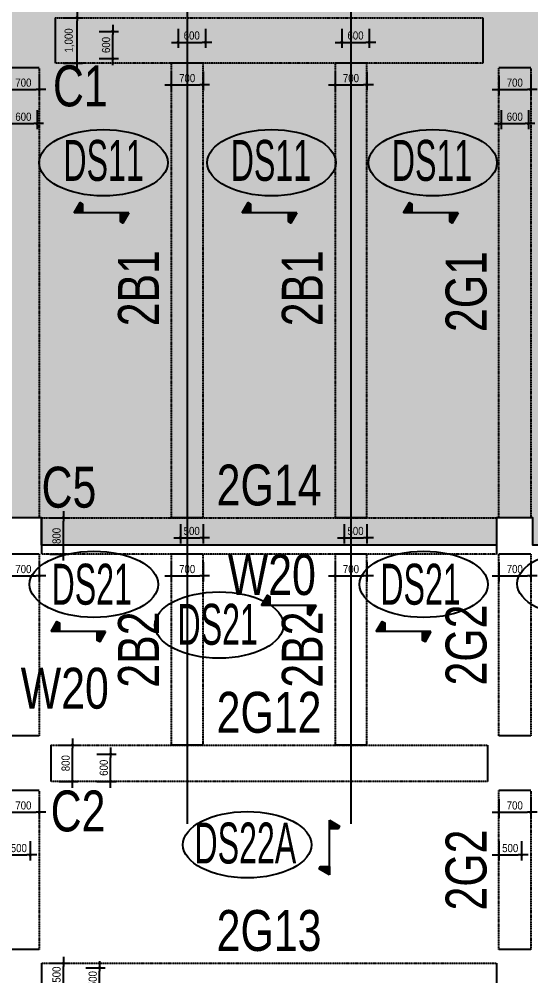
# Model space of a CAD drawing. Header units: millimetres. Extents: x -91198 to 200029, y -144 to 153500.
# Drawn here: x 145461 to 156707, y 107427 to 128474 of the extents above; entities that cross this region are included whole.
import ezdxf
from ezdxf.enums import TextEntityAlignment as Align

# ---------------------------------------------------------------- set-up
doc = ezdxf.new("R2010")
doc.units = ezdxf.units.MM
doc.linetypes.add('HID', pattern=[2.3, 1.5, -0.8])
doc.layers.get('Defpoints').update_dxf_attribs({"color": 159})
for name, color, linetype in [('^DECK', 130, 'Continuous'), ('A-CEN', 1, 'Continuous'), ('A-HAT', 251, 'Continuous'), ('BEAM-TEXT', 4, 'Continuous'), ('COLUMN-TEXT', 2, 'Continuous'), ('DECK-PL', 4, 'Continuous'), ('DECK-SLAB', 4, 'Continuous'), ('GIRDER-TEXT', 7, 'Continuous'), ('WALL-TEXT', 6, 'Continuous'), ('보(beam)', 4, 'HID'), ('보(girder)', 7, 'HID'), ('슬래브라인', 7, 'Continuous')]:
    doc.layers.add(name, color=color, linetype=linetype)
doc.styles.add('Gdim', font='', dxfattribs={"width": 0.9})
doc.styles.add('Gtx', font='')
doc.styles.get('Gdim').set_extended_font_data('Dotum')
doc.styles.get('Gtx').set_extended_font_data('Dotum')
doc.dimstyles.new('Gdim200', dxfattribs={"dimscale": 200, "dimtxt": 3, "dimasz": 1.2, "dimexe": 2, "dimexo": 3, "dimgap": 1, "dimtad": 1, "dimdsep": 46, "dimlunit": 6, "dimtxsty": 'Gdim', "dimblk1": '_CIDOT', "dimblk2": '_CIDOT', "dimsah": 1, "dimcen": 2.5, "dimdle": 2, "dimclrd": 1, "dimclre": 1, "dimclrt": 3, "dimazin": 2, "dimtfac": 1, "dimtix": 1, "dimtmove": 2, "dimatfit": 3, "dimldrblk": '_CIDOT', "dimfxl": 2, "dimtolj": 1, "dimtzin": 0, "dimarcsym": 0})

# ---------------------------------------------------------------- blocks, each defined once
blk = doc.blocks.new('_CIDOT')
at = {"color": 0, "linetype": 'ByBlock'}
blk.add_line((2, 0), (-1, 0), dxfattribs=at)
at = {"color": 0, "linetype": 'ByBlock', "const_width": 0.5}
blk.add_lwpolyline([(-0.25, 0, 1), (0.25, 0, 1)], format="xyb", close=True, dxfattribs=at)
blk = doc.blocks.new('*D1480')
at = {"layer": 'Defpoints', "color": 155, "lineweight": -2, "transparency": 16777216}
for p, q in [((-1675, 900), (-1255, 900)), ((-1375, -28), (-1375, 828)), ((-888, 600), (-468, 600)), ((-588, 72), (-588, 528)), ((-888, 0), (-468, 0)), ((-1675, -100), (-1255, -100))]:
    blk.add_line(p, q, dxfattribs=at)
at = {"layer": 'Defpoints', "color": 0, "transparency": 16777216}
for p in [(-1855, 900), (-1375, 900), (-1068, 600), (-588, 600), (-1068, 0), (-1855, -100)]:
    blk.add_point(p, dxfattribs=at)
at = {"layer": 'Defpoints', "color": 155, "lineweight": -2, "transparency": 16777216, "xscale": 71.99999999999994, "yscale": 71.99999999999994, "zscale": 71.99999999999994}
for p, rotation in [((-1375, 900), 90), ((-588, 600), 90), ((-588, 0), 270), ((-1375, -100), 270)]:
    blk.add_blockref('_CIDOT', p, dxfattribs=dict(at, rotation=rotation))
at = {"layer": 'Defpoints', "color": 3, "transparency": 16777216, "char_height": 180, "attachment_point": 5, "rotation": 90, "style": 'Gdim'}
for s, insert in [('\\A1;{\\C155;1,000}', (-1543, 400)), ('\\A1;{\\C155;600}', (-738, 300))]:
    blk.add_mtext(s, dxfattribs=dict(at, insert=insert))
blk = doc.blocks.new('*D1482')
at = {"layer": 'Defpoints', "color": 155, "lineweight": -2, "transparency": 16777216}
for p, q in [((-1725, 800), (-1305, 800)), ((-1425, 72), (-1425, 728)), ((-888, 600), (-468, 600)), ((-588, 72), (-588, 528)), ((-1725, 0), (-1305, 0)), ((-888, 0), (-468, 0))]:
    blk.add_line(p, q, dxfattribs=at)
at = {"layer": 'Defpoints', "color": 0, "transparency": 16777216}
for p in [(-1905, 800), (-1425, 800), (-1068, 600), (-588, 600), (-1905, 0), (-1068, 0)]:
    blk.add_point(p, dxfattribs=at)
at = {"layer": 'Defpoints', "color": 155, "lineweight": -2, "transparency": 16777216, "xscale": 71.99999999999994, "yscale": 71.99999999999994, "zscale": 71.99999999999994}
for p, rotation in [((-1425, 800), 90), ((-588, 600), 90), ((-1425, 0), 270), ((-588, 0), 270)]:
    blk.add_blockref('_CIDOT', p, dxfattribs=dict(at, rotation=rotation))
at = {"layer": 'Defpoints', "color": 3, "transparency": 16777216, "char_height": 180, "attachment_point": 5, "rotation": 90, "style": 'Gdim'}
for s, insert in [('\\A1;{\\C155;800}', (-1576, 400)), ('\\A1;{\\C155;600}', (-738, 300))]:
    blk.add_mtext(s, dxfattribs=dict(at, insert=insert))
blk = doc.blocks.new('*D1476')
at = {"layer": 'Defpoints', "color": 155, "lineweight": -2, "transparency": 16777216}
for p, q in [((-1725, 650), (-1305, 650)), ((-1425, 222), (-1425, 578)), ((-930, 550), (-510, 550)), ((-630, 122), (-630, 478)), ((-1725, 150), (-1305, 150)), ((-930, 50), (-510, 50))]:
    blk.add_line(p, q, dxfattribs=at)
at = {"layer": 'Defpoints', "color": 0, "transparency": 16777216}
for p in [(-1905, 650), (-1425, 650), (-1110, 550), (-630, 550), (-1905, 150), (-1110, 50)]:
    blk.add_point(p, dxfattribs=at)
at = {"layer": 'Defpoints', "color": 155, "lineweight": -2, "transparency": 16777216, "xscale": 71.99999999999994, "yscale": 71.99999999999994, "zscale": 71.99999999999994}
for p, rotation in [((-1425, 650), 90), ((-630, 550), 90), ((-1425, 150), 270), ((-630, 50), 270)]:
    blk.add_blockref('_CIDOT', p, dxfattribs=dict(at, rotation=rotation))
at = {"layer": 'Defpoints', "color": 3, "transparency": 16777216, "char_height": 180, "attachment_point": 5, "rotation": 90, "style": 'Gdim'}
for insert in [(-1576, 400), (-781, 300)]:
    blk.add_mtext('\\A1;{\\C155;500}', dxfattribs=dict(at, insert=insert))
blk = doc.blocks.new('*D1474')
at = {"layer": 'Defpoints', "color": 155, "lineweight": -2, "transparency": 16777216}
for p, q in [((-1825, 750), (-1405, 750)), ((-1525, 122), (-1525, 678)), ((-888, 550), (-468, 550)), ((-588, 122), (-588, 478)), ((-1825, 50), (-1405, 50)), ((-888, 50), (-468, 50))]:
    blk.add_line(p, q, dxfattribs=at)
at = {"layer": 'Defpoints', "color": 0, "transparency": 16777216}
for p in [(-2005, 750), (-1525, 750), (-1068, 550), (-588, 550), (-2005, 50), (-1068, 50)]:
    blk.add_point(p, dxfattribs=at)
at = {"layer": 'Defpoints', "color": 155, "lineweight": -2, "transparency": 16777216, "xscale": 71.99999999999994, "yscale": 71.99999999999994, "zscale": 71.99999999999994}
for p, rotation in [((-1525, 750), 90), ((-588, 550), 90), ((-1525, 50), 270), ((-588, 50), 270)]:
    blk.add_blockref('_CIDOT', p, dxfattribs=dict(at, rotation=rotation))
at = {"layer": 'Defpoints', "color": 3, "transparency": 16777216, "char_height": 180, "attachment_point": 5, "rotation": 90, "style": 'Gdim'}
for s, insert in [('\\A1;{\\C155;700}', (-1676, 400)), ('\\A1;{\\C155;500}', (-738, 300))]:
    blk.add_mtext(s, dxfattribs=dict(at, insert=insert))
blk = doc.blocks.new('*D1502')
at = {"layer": 'Defpoints', "color": 155, "lineweight": -2, "transparency": 16777216}
for p, q in [((-1675, 750), (-1255, 750)), ((-1375, 122), (-1375, 678)), ((-925, 700), (-505, 700)), ((-625, 172), (-625, 628)), ((-1675, 50), (-1255, 50)), ((-925, 100), (-505, 100))]:
    blk.add_line(p, q, dxfattribs=at)
at = {"layer": 'Defpoints', "color": 0, "transparency": 16777216}
for p in [(-1855, 750), (-1375, 750), (-1105, 700), (-625, 700), (-1855, 50), (-1105, 100)]:
    blk.add_point(p, dxfattribs=at)
at = {"layer": 'Defpoints', "color": 155, "lineweight": -2, "transparency": 16777216, "xscale": 71.99999999999994, "yscale": 71.99999999999994, "zscale": 71.99999999999994}
for p, rotation in [((-1375, 750), 90), ((-625, 700), 90), ((-1375, 50), 270), ((-625, 100), 270)]:
    blk.add_blockref('_CIDOT', p, dxfattribs=dict(at, rotation=rotation))
at = {"layer": 'Defpoints', "color": 3, "transparency": 16777216, "char_height": 180, "attachment_point": 5, "rotation": 90, "style": 'Gdim'}
for s, insert in [('\\A1;{\\C155;700}', (-1526, 400)), ('\\A1;{\\C155;600}', (-776, 400))]:
    blk.add_mtext(s, dxfattribs=dict(at, insert=insert))
blk = doc.blocks.new('*D1501')
at = {"layer": 'Defpoints', "color": 155, "lineweight": -2, "transparency": 16777216}
for p, q in [((-1725, 750), (-1305, 750)), ((-1425, 122), (-1425, 678)), ((-1725, 50), (-1305, 50))]:
    blk.add_line(p, q, dxfattribs=at)
at = {"layer": 'Defpoints', "color": 0, "transparency": 16777216}
for p in [(-1905, 750), (-1425, 750), (-1905, 50)]:
    blk.add_point(p, dxfattribs=at)
at = {"layer": 'Defpoints', "color": 155, "lineweight": -2, "transparency": 16777216, "xscale": 71.99999999999994, "yscale": 71.99999999999994, "zscale": 71.99999999999994}
for p, rotation in [((-1425, 750), 90), ((-1425, 50), 270)]:
    blk.add_blockref('_CIDOT', p, dxfattribs=dict(at, rotation=rotation))
at = {"layer": 'Defpoints', "color": 3, "transparency": 16777216, "insert": (-1576, 400), "char_height": 180, "attachment_point": 5, "rotation": 90, "style": 'Gdim'}
blk.add_mtext('\\A1;{\\C155;700}', dxfattribs=at)
blk = doc.blocks.new('*D1503')
at = {"layer": 'Defpoints', "color": 155, "lineweight": -2, "transparency": 16777216}
for p, q in [((-1725, 800), (-1305, 800)), ((-1425, 72), (-1425, 728)), ((-1725, 0), (-1305, 0))]:
    blk.add_line(p, q, dxfattribs=at)
at = {"layer": 'Defpoints', "color": 0, "transparency": 16777216}
for p in [(-1905, 800), (-1425, 800), (-1905, 0)]:
    blk.add_point(p, dxfattribs=at)
at = {"layer": 'Defpoints', "color": 155, "lineweight": -2, "transparency": 16777216, "xscale": 71.99999999999994, "yscale": 71.99999999999994, "zscale": 71.99999999999994}
for p, rotation in [((-1425, 800), 90), ((-1425, 0), 270)]:
    blk.add_blockref('_CIDOT', p, dxfattribs=dict(at, rotation=rotation))
at = {"layer": 'Defpoints', "color": 3, "transparency": 16777216, "insert": (-1576, 400), "char_height": 180, "attachment_point": 5, "rotation": 90, "style": 'Gdim'}
blk.add_mtext('\\A1;{\\C155;800}', dxfattribs=at)
blk = doc.blocks.new('*D1506')
at = {"layer": 'Defpoints', "color": 155, "lineweight": -2, "transparency": 16777216}
for p, q in [((-1725, 700), (-1305, 700)), ((-788, 650), (-368, 650)), ((-1425, 172), (-1425, 628)), ((-488, 22), (-488, 578)), ((-1725, 100), (-1305, 100)), ((-788, -50), (-368, -50))]:
    blk.add_line(p, q, dxfattribs=at)
at = {"layer": 'Defpoints', "color": 0, "transparency": 16777216}
for p in [(-1905, 700), (-1425, 700), (-968, 650), (-488, 650), (-1905, 100), (-968, -50)]:
    blk.add_point(p, dxfattribs=at)
at = {"layer": 'Defpoints', "color": 155, "lineweight": -2, "transparency": 16777216, "xscale": 71.99999999999994, "yscale": 71.99999999999994, "zscale": 71.99999999999994}
for p, rotation in [((-1425, 700), 90), ((-488, 650), 90), ((-1425, 100), 270), ((-488, -50), 270)]:
    blk.add_blockref('_CIDOT', p, dxfattribs=dict(at, rotation=rotation))
at = {"layer": 'Defpoints', "color": 3, "transparency": 16777216, "char_height": 180, "attachment_point": 5, "rotation": 90, "style": 'Gdim'}
for s, insert in [('\\A1;{\\C155;600}', (-1576, 400)), ('\\A1;{\\C155;700}', (-638, 300))]:
    blk.add_mtext(s, dxfattribs=dict(at, insert=insert))
blk = doc.blocks.new('*D1492')
at = {"layer": 'Defpoints', "color": 155, "lineweight": -2, "transparency": 16777216}
for p, q in [((-1725, 650), (-1305, 650)), ((-888, 650), (-468, 650)), ((-1425, 222), (-1425, 578)), ((-588, 22), (-588, 578)), ((-1725, 150), (-1305, 150)), ((-888, -50), (-468, -50))]:
    blk.add_line(p, q, dxfattribs=at)
at = {"layer": 'Defpoints', "color": 0, "transparency": 16777216}
for p in [(-1905, 650), (-1425, 650), (-1068, 650), (-588, 650), (-1905, 150), (-1068, -50)]:
    blk.add_point(p, dxfattribs=at)
at = {"layer": 'Defpoints', "color": 155, "lineweight": -2, "transparency": 16777216, "xscale": 71.99999999999994, "yscale": 71.99999999999994, "zscale": 71.99999999999994}
for p, rotation in [((-1425, 650), 90), ((-588, 650), 90), ((-1425, 150), 270), ((-588, -50), 270)]:
    blk.add_blockref('_CIDOT', p, dxfattribs=dict(at, rotation=rotation))
at = {"layer": 'Defpoints', "color": 3, "transparency": 16777216, "char_height": 180, "attachment_point": 5, "rotation": 90, "style": 'Gdim'}
for s, insert in [('\\A1;{\\C155;500}', (-1576, 400)), ('\\A1;{\\C155;700}', (-738, 300))]:
    blk.add_mtext(s, dxfattribs=dict(at, insert=insert))
blk = doc.blocks.new('A$C58C40D4B')
at = {"layer": 'DECK-PL'}
for points in [[(600, 2), (471, 228), (415, 196), (415, 2)], [(-600, 2), (-471, -223), (-415, -192), (-415, 2)]]:
    blk.add_hatch(color=256, dxfattribs=at).paths.add_polyline_path(points)
blk.add_line((-600, 2), (600, 2), dxfattribs=at)
for points in [[(600, 2), (471, 228), (415, 196), (415, 2), (415, 2), (471, 2), (600, 2)], [(-600, 2), (-471, -223), (-415, -192), (-415, 2), (-415, 2), (-471, 2), (-600, 2)]]:
    blk.add_lwpolyline(points, dxfattribs=at)
blk = doc.blocks.new('*U1170')
at = {"layer": 'Defpoints'}
for p, q in [((-1855.451, 900), (-1855.451, -100)), ((7544.549, 900), (7544.549, -100))]:
    blk.add_line(p, q, dxfattribs=at)
at = {"layer": '보(girder)'}
for p, q in [((-1855.451, 900), (7544.549, 900)), ((7544.549, -100), (-1855.451, -100))]:
    blk.add_line(p, q, dxfattribs=at)
at = {"layer": 'Defpoints'}
dim = blk.add_linear_dim(base=(-1375.451, 900), p1=(-1855.451, -100), p2=(-1855.451, 900), angle=90, text='{\\C155;<>}', dimstyle='Gdim200', override={"dimscale": 60, "dimzin": 8, "dimclrd": 155, "dimclre": 155}, dxfattribs=at)
dim.commit()
dim.dimension.update_dxf_attribs({"geometry": '*D1480', "text_midpoint": (-1542.914, 400)})
blk = doc.blocks.new('*U1174')
at = {"layer": 'Defpoints'}
for p, q in [((-1905.451, 800), (-1905.451, 0)), ((7694.549, 800), (7694.549, 0))]:
    blk.add_line(p, q, dxfattribs=at)
at = {"layer": '보(girder)'}
for p, q in [((-1905.451, 800), (7694.549, 800)), ((7694.549, 0), (-1905.451, 0))]:
    blk.add_line(p, q, dxfattribs=at)
at = {"layer": 'Defpoints'}
dim = blk.add_linear_dim(base=(-1425.451, 800), p1=(-1905.451, 0), p2=(-1905.451, 800), angle=90, text='{\\C155;<>}', dimstyle='Gdim200', override={"dimscale": 60, "dimzin": 8, "dimclrd": 155, "dimclre": 155}, dxfattribs=at)
dim.commit()
dim.dimension.update_dxf_attribs({"geometry": '*D1482', "text_midpoint": (-1575.573, 400)})
blk = doc.blocks.new('*U1162')
at = {"layer": 'Defpoints'}
for p, q in [((-1905.451, 650), (-1905.451, 150)), ((8094.549, 650), (8094.549, 150))]:
    blk.add_line(p, q, dxfattribs=at)
at = {"layer": '보(girder)'}
for p, q in [((-1905.451, 650), (8094.549, 650)), ((8094.549, 150), (-1905.451, 150))]:
    blk.add_line(p, q, dxfattribs=at)
at = {"layer": 'Defpoints'}
dim = blk.add_linear_dim(base=(-1425.451, 650), p1=(-1905.451, 150), p2=(-1905.451, 650), angle=90, text='{\\C155;<>}', dimstyle='Gdim200', override={"dimscale": 60, "dimzin": 8, "dimclrd": 155, "dimclre": 155}, dxfattribs=at)
dim.commit()
dim.dimension.update_dxf_attribs({"geometry": '*D1476', "text_midpoint": (-1575.573, 400)})
blk = doc.blocks.new('*U1158')
at = {"layer": 'Defpoints'}
for p, q in [((-2005.451, 750), (-2005.451, 50)), ((1494.549, 750), (1494.549, 50))]:
    blk.add_line(p, q, dxfattribs=at)
at = {"layer": '보(girder)'}
for p, q in [((-2005.451, 750), (1494.549, 750)), ((1494.549, 50), (-2005.451, 50))]:
    blk.add_line(p, q, dxfattribs=at)
at = {"layer": 'Defpoints'}
dim = blk.add_linear_dim(base=(-1525.451, 750), p1=(-2005.451, 50), p2=(-2005.451, 750), angle=90, text='{\\C155;<>}', dimstyle='Gdim200', override={"dimscale": 60, "dimzin": 8, "dimclrd": 155, "dimclre": 155}, dxfattribs=at)
dim.commit()
dim.dimension.update_dxf_attribs({"geometry": '*D1474', "text_midpoint": (-1675.573, 400)})
blk = doc.blocks.new('*U1214')
at = {"layer": 'Defpoints'}
for p, q in [((-1855.451, 750), (-1855.451, 50)), ((8044.549, 750), (8044.549, 50))]:
    blk.add_line(p, q, dxfattribs=at)
at = {"layer": '보(girder)'}
for p, q in [((-1855.451, 750), (8044.549, 750)), ((8044.549, 50), (-1855.451, 50))]:
    blk.add_line(p, q, dxfattribs=at)
at = {"layer": 'Defpoints'}
dim = blk.add_linear_dim(base=(-1375.451, 750), p1=(-1855.451, 50), p2=(-1855.451, 750), angle=90, text='{\\C155;<>}', dimstyle='Gdim200', override={"dimscale": 60, "dimzin": 8, "dimclrd": 155, "dimclre": 155}, dxfattribs=at)
dim.commit()
dim.dimension.update_dxf_attribs({"geometry": '*D1502', "text_midpoint": (-1525.573, 400)})
blk = doc.blocks.new('*U1212')
at = {"layer": 'Defpoints'}
for p, q in [((-1905.451, 750), (-1905.451, 50)), ((2094.549, 750), (2094.549, 50))]:
    blk.add_line(p, q, dxfattribs=at)
at = {"layer": '보(girder)'}
for p, q in [((-1905.451, 750), (2094.549, 750)), ((2094.549, 50), (-1905.451, 50))]:
    blk.add_line(p, q, dxfattribs=at)
at = {"layer": 'Defpoints'}
dim = blk.add_linear_dim(base=(-1425.451, 750), p1=(-1905.451, 50), p2=(-1905.451, 750), angle=90, text='{\\C155;<>}', dimstyle='Gdim200', override={"dimscale": 60, "dimzin": 8, "dimclrd": 155, "dimclre": 155}, dxfattribs=at)
dim.commit()
dim.dimension.update_dxf_attribs({"geometry": '*D1501', "text_midpoint": (-1575.573, 400)})
blk = doc.blocks.new('*U1216')
at = {"layer": 'Defpoints'}
for p, q in [((-1905.451, 800), (-1905.451, 0)), ((8094.549, 800), (8094.549, 0))]:
    blk.add_line(p, q, dxfattribs=at)
at = {"layer": '보(girder)'}
for p, q in [((-1905.451, 800), (8094.549, 800)), ((8094.549, 0), (-1905.451, 0))]:
    blk.add_line(p, q, dxfattribs=at)
at = {"layer": 'Defpoints'}
dim = blk.add_linear_dim(base=(-1425.451, 800), p1=(-1905.451, 0), p2=(-1905.451, 800), angle=90, text='{\\C155;<>}', dimstyle='Gdim200', override={"dimscale": 60, "dimzin": 8, "dimclrd": 155, "dimclre": 155}, dxfattribs=at)
dim.commit()
dim.dimension.update_dxf_attribs({"geometry": '*D1503', "text_midpoint": (-1575.573, 400)})
blk = doc.blocks.new('*U1222')
at = {"layer": 'Defpoints'}
for p, q in [((-967.879, 650), (-967.879, -50)), ((9032.121, 650), (9032.121, -50))]:
    blk.add_line(p, q, dxfattribs=at)
at = {"layer": '보(beam)'}
for p, q in [((9032.121, 650), (-967.879, 650)), ((-967.879, -50), (9032.121, -50))]:
    blk.add_line(p, q, dxfattribs=at)
at = {"layer": 'Defpoints'}
dim = blk.add_linear_dim(base=(-487.879, 650), p1=(-967.879, -50), p2=(-967.879, 650), angle=90, text='{\\C155;<>}', dimstyle='Gdim200', override={"dimscale": 60, "dimzin": 8, "dimclrd": 155, "dimclre": 155}, dxfattribs=at)
dim.commit()
dim.dimension.update_dxf_attribs({"geometry": '*D1506', "text_midpoint": (-638.001, 300)})
blk = doc.blocks.new('*U1194')
at = {"layer": 'Defpoints'}
for p, q in [((-1067.879, 650), (-1067.879, -50)), ((3132.121, 650), (3132.121, -50))]:
    blk.add_line(p, q, dxfattribs=at)
at = {"layer": '보(beam)'}
for p, q in [((3132.121, 650), (-1067.879, 650)), ((-1067.879, -50), (3132.121, -50))]:
    blk.add_line(p, q, dxfattribs=at)
at = {"layer": 'Defpoints'}
dim = blk.add_linear_dim(base=(-587.879, 650), p1=(-1067.879, -50), p2=(-1067.879, 650), angle=90, text='{\\C155;<>}', dimstyle='Gdim200', override={"dimscale": 60, "dimzin": 8, "dimclrd": 155, "dimclre": 155}, dxfattribs=at)
dim.commit()
dim.dimension.update_dxf_attribs({"geometry": '*D1492', "text_midpoint": (-738.001, 300)})

msp = doc.modelspace()

# ---------------------------------------------------------------- hatches: boundary and pattern name
at = {"layer": 'A-HAT'}
h = msp.add_hatch(dxfattribs=at)
h.set_pattern_fill('ANSI33', color=256, scale=120)
h.paths.add_polyline_path([(112553.571, 144505.018), (106403.571, 144505.018), (106403.571, 144105.018), (102953.571, 144105.018), (102953.571, 143505.018), (102003.571, 143505.018), (102003.571, 142055.018), (104203.571, 142055.018), (104203.571, 131355.018), (102003.571, 131355.018), (102003.571, 128705.018), (102953.571, 128705.018), (102953.571, 127505.018), (102003.571, 127505.018), (102003.571, 124255.018), (104203.571, 124255.018), (104203.571, 116905.018), (112753.571, 116905.018), (112753.571, 117505.018), (113553.571, 117505.018), (113553.571, 116905.02), (123553.571, 116905.02), (123553.571, 117505.018), (124353.571, 117505.018), (124353.571, 116905.02), (134353.571, 116905.02), (134353.571, 117505.018), (135153.571, 117505.018), (135153.571, 116905.02), (145153.571, 116905.02), (145153.571, 117505.018), (145953.571, 117505.018), (145953.571, 116905.02), (155953.571, 116905.02), (155953.571, 117505.018), (156753.571, 117505.018), (156753.571, 116905.018), (165303.571, 116905.018), (165303.571, 124255.018), (167503.571, 124255.018), (167503.571, 127505.018), (166553.571, 127505.018), (166553.571, 128705.018), (167503.571, 128705.018), (167503.571, 134905.018), (165303.571, 134905.018), (165303.571, 142055.018), (167503.571, 142055.018), (167503.571, 143505.018), (166553.571, 143505.018), (166553.571, 144105.018), (165253.571, 144105.018), (165253.571, 144355.018), (166553.571, 144355.018), (166553.571, 144705.018), (167503.571, 144705.018), (167503.571, 148205.018), (166753.571, 148205.018), (166753.571, 148755.018), (160453.571, 148755.016), (160453.571, 144355.018), (160553.571, 144355.018), (160553.571, 144105.018), (156953.571, 144105.018), (156953.571, 143505.018), (155753.571, 143505.018), (155753.571, 144505.018), (146153.571, 144505.018), (146153.571, 144705.018), (144953.571, 144705.018), (144953.571, 144505.018), (135353.571, 144505.018), (135353.571, 144705.018), (134153.571, 144705.018), (134153.571, 144505.018), (124553.571, 144505.018), (124553.571, 144705.018), (123353.571, 144705.018), (123353.571, 144505.018), (113753.571, 144505.018), (113753.571, 144705.018), (112553.571, 144705.018)])

# ---------------------------------------------------------------- linework, layer by layer
at = {"layer": '^DECK', "color": 0}
for centre in [(147312.891, 125315.255), (151005.683, 125315.255), (154550.832, 125315.255), (147104.098, 116039.995), (154352.368, 116039.7), (157822.192, 116054.186), (149855.956, 115143.939), (150473.82, 110311.919)]:
    msp.add_ellipse(centre, major_axis=(1412.381, 0), ratio=0.51617646, dxfattribs=at)
at = {"layer": 'A-CEN'}
for p, q in [((149153.571, 153500), (149153.571, 110771.892)), ((152753.571, 153500), (152753.571, 110771.892))]:
    msp.add_line(p, q, dxfattribs=at)
at = {"layer": '슬래브라인', "elevation": 0}
msp.add_lwpolyline([(166553.571, 128705.018), (166553.571, 127505.018), (167503.571, 127505.018), (167503.571, 124255.018), (165303.571, 124255.018), (165303.571, 116905.018), (156753.571, 116905.018), (156753.571, 117505.018), (155953.571, 117505.018), (155953.571, 116905.02), (145953.571, 116905.02), (145953.571, 117505.018), (145153.571, 117505.018)], dxfattribs=at)

# ---------------------------------------------------------------- block references
at = {"layer": 'DECK-PL', "xscale": -1}
for p in [(147270.552, 124210.686), (150963.344, 124210.686), (154508.493, 124210.686), (151387.098, 115575.275), (146760.734, 114996.993), (153909.899, 114996.993)]:
    msp.add_blockref('A$C58C40D4B', p, dxfattribs=at)
at = {"layer": 'DECK-PL', "xscale": -1, "rotation": 270}
msp.add_blockref('A$C58C40D4B', (152277.22, 110249.358), dxfattribs=at)
at = {"layer": '보(beam)', "rotation": 270}
for name, p in [('*U1222', (148853.571, 126537.139)), ('*U1222', (152453.571, 126537.139)), ('*U1194', (148853.571, 115637.139)), ('*U1194', (152453.571, 115637.139))]:
    msp.add_blockref(name, p, dxfattribs=at)
at = {"layer": '보(girder)'}
for name, p in [('*U1170', (148109.022, 127605.018)), ('*U1216', (147859.022, 116705.018)), ('*U1174', (148059.022, 111705.018)), ('*U1162', (147859.022, 107055.018))]:
    msp.add_blockref(name, p, dxfattribs=at)
at = {"layer": '보(girder)', "rotation": 270}
for name, p in [('*U1214', (145153.571, 125549.567)), ('*U1214', (155953.571, 125549.567)), ('*U1212', (145153.571, 114799.567)), ('*U1212', (155953.571, 114799.567)), ('*U1158', (145153.571, 109499.567)), ('*U1158', (155953.571, 109499.567))]:
    msp.add_blockref(name, p, dxfattribs=at)

# ---------------------------------------------------------------- texts
at = {"layer": 'BEAM-TEXT', "style": 'Gtx', "width": 0.8}
for s, p in [('2B1', (148803.571, 122555.018, 0)), ('2B1', (152403.571, 122555.018, 0)), ('2B2', (148803.571, 114605.018, 0)), ('2B2', (152403.571, 114605.018, 0))]:
    msp.add_text(s, height=900, rotation=90, dxfattribs=at).set_placement(p, align=Align.BOTTOM_CENTER)
at = {"layer": 'COLUMN-TEXT', "color": 3, "style": 'Gtx', "width": 0.8}
for s, p in [('C1', (146203.571, 127455.018, 0)), ('C5', (145953.571, 118627.235)), ('C2', (146153.571, 111505.018))]:
    msp.add_text(s, height=900, dxfattribs=at).set_placement(p, align=Align.TOP_LEFT)
at = {"layer": 'DECK-SLAB', "style": 'Gtx', "width": 0.6}
for s, p in [('DS11', (146432.767, 124916.363, 0)), ('DS11', (150110.789, 124916.363, 0)), ('DS11', (153651.174, 124916.363, 0)), ('DS21', (146172.687, 115592.808, 0)), ('DS21', (153399.031, 115592.808, 0)), ('DS21', (148940.408, 114710.61, 0)), ('DS22A', (149312.953, 109899.394, 0))]:
    msp.add_text(s, height=900, dxfattribs=at).set_placement(p)
at = {"layer": 'GIRDER-TEXT', "style": 'Gtx', "width": 0.8}
for s, p in [('2G1', (156003.571, 122480.018)), ('2G2', (156003.571, 114705.018)), ('2G2', (156003.571, 109755.018))]:
    msp.add_text(s, height=900, rotation=90, dxfattribs=at).set_placement(p, align=Align.BOTTOM_CENTER)
for s, p in [('2G14', (150953.571, 117505.018)), ('2G12', (150953.571, 112505.018)), ('2G13', (150953.571, 107705.018))]:
    msp.add_text(s, height=900, dxfattribs=at).set_placement(p, align=Align.BOTTOM_CENTER)
at = {"layer": 'WALL-TEXT', "style": 'Gtx', "width": 0.8}
for p in [(151014.376, 116705.018, 0), (146463.609, 114205.018, 0)]:
    msp.add_text('W20', height=900, dxfattribs=at).set_placement(p, align=Align.TOP_CENTER)

doc.saveas('drawing.dxf')
